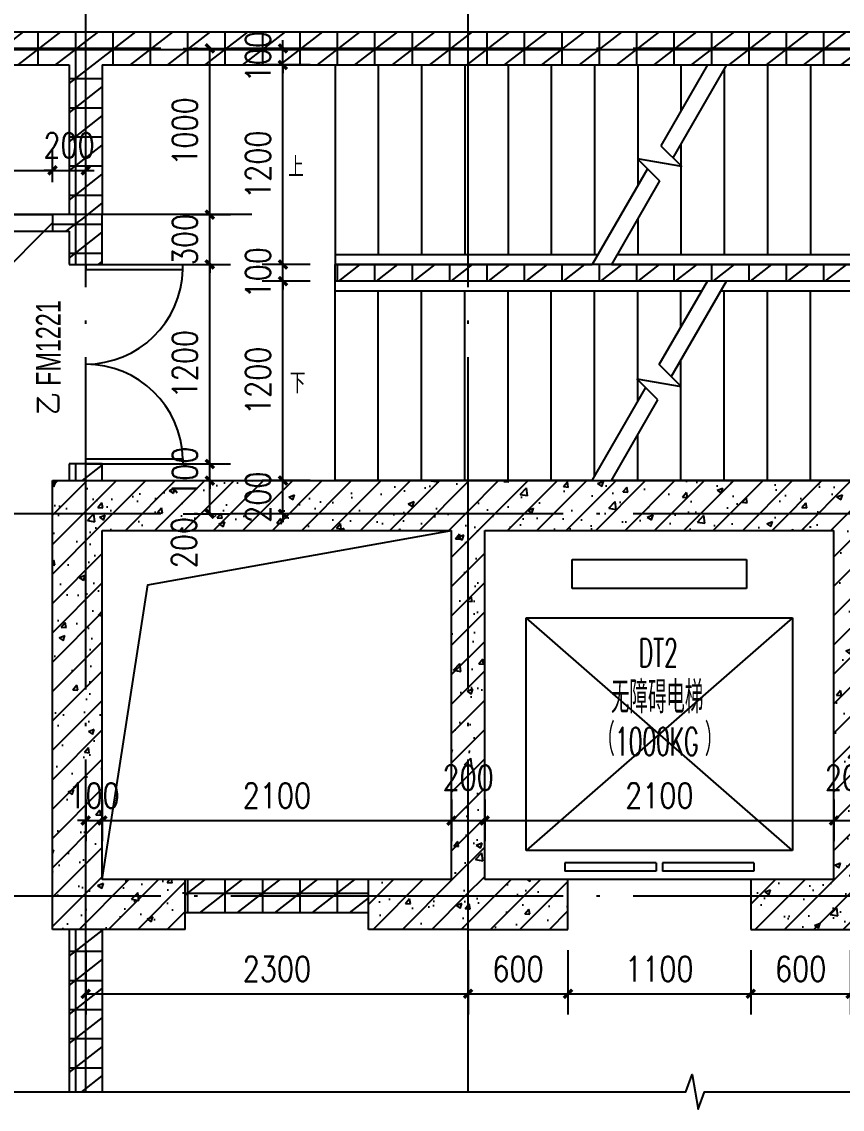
# Model space of a CAD drawing. Extents: x 718358 to 1668613, y -348838 to -159582.
# Drawn here: x 744626 to 749560, y -182775 to -176233 of the extents above; entities that cross this region are included whole.
import ezdxf

# ---------------------------------------------------------------- set-up
doc = ezdxf.new("R2010")
doc.units = 0
doc.header["$LTSCALE"] = 1000
doc.linetypes.add('DOTE', pattern=[2.42, 2, -0.2, 0.02, -0.2])
for name, color, linetype in [('建-墙体', 2, 'Continuous'), ('建-尺寸', 73, 'Continuous'), ('建-影线', 8, 'Continuous'), ('建-房间名', 7, 'Continuous'), ('建-柱子', 6, 'Continuous'), ('建-楼梯', 4, 'Continuous'), ('建-符号', 3, 'Continuous'), ('建-符号说明', 7, 'Continuous'), ('建-轴网', 14, 'DOTE'), ('建-门', 4, 'Continuous'), ('建-门窗', 4, 'Continuous'), ('建-门窗-编号', 7, 'Continuous')]:
    doc.layers.add(name, color=color, linetype=linetype)
doc.styles.add('_TCH_DIM', font='gt单线西文.shx', dxfattribs={"width": 0.8, "bigfont": 'gt单线中文.shx'})
doc.styles.add('_TCH_WINDOW', font='gt单线西文.shx', dxfattribs={"height": 3.5, "bigfont": 'gt单线中文.shx'})
doc.styles.add('DIM_FONT', font='SIMPLEX.shx', dxfattribs={"width": 0.8, "bigfont": 'GBCBIG.shx'})
doc.dimstyles.new('DIMN50', dxfattribs={"dimscale": 0.5, "dimtxt": 300, "dimasz": 100, "dimexe": 250, "dimexo": 300, "dimgap": 150, "dimtad": 1, "dimdec": 0, "dimzin": 0, "dimdsep": 46, "dimtxsty": 'DIM_FONT', "dimblk": 'ARCHTICK', "dimcen": 0.09, "dimdle": 1, "dimclrt": 7, "dimazin": 2, "dimtfac": 1, "dimtdec": 0, "dimtix": 1, "dimtmove": 2, "dimatfit": 3, "dimldrblk": 'ARCHTICK', "dimfxl": 1, "dimtolj": 1, "dimtzin": 0, "dimarcsym": 0})
pattern_1 = [(0, (0, 0), (0, 175), []), (37.875, (200, 0), (-84.807639, 109.038328), []), (90, (200, 0), (-225, 1e-14), [])]
pattern_2 = [(45, (0, 0), (-88.388348, 88.388348), []), (50, (0, 0), (358.63009, -31.37607), [37.5, -412.5]), (355, (0, 0), (-69.37567, 376.09607), [30, -330]), (100.4514, (29.9, -2.6), (289.25469, 344.71977), [31.8701, -350.57106]), (46.1842, (0, 100), (533.62052, -82.7595), [56.25, -618.75]), (96.6356, (44.47, 93.1), (467.33135, 487.05894), [47.80514, -525.8565]), (351.1842, (0, 100), (467.33097, 487.0593), [45, -495]), (21, (50, 75), (298.45353, -201.30945), [37.5, -412.5]), (326, (50, 75), (121.65767, 362.57502), [30, -330]), (71.4514, (74.87, 58.22), (420.11131, 161.26525), [31.8701, -350.57106]), (37.5, (0, 0), (6.079928, 166.446927), [0, -326, 0, -335, 0, -331.25]), (7.5, (0, 0), (131.53477, 197.205856), [0, -191, 0, -318.5, 0, -126.25]), (327.5, (-111.5, 0), (266.911218, -11.277436), [0, -125, 0, -390, 0, -517.5]), (317.5, (-161.5, 0), (291.593085, 50.05249), [0, -162.5, 0, -259, 0, -367.5])]

# ---------------------------------------------------------------- blocks, each defined once
blk = doc.blocks.new('_ArchTick')
at = {"color": 0, "linetype": 'ByBlock', "const_width": 0.4}
blk.add_lwpolyline([(-0.5, -0.5), (0.5, 0.5)], dxfattribs=at)
blk = doc.blocks.new('*D793')
at = {"layer": 'Defpoints', "color": 0, "transparency": 16777216}
for p in [(744810.3, -177126.5), (743610.3, -177346.9), (744810.3, -177346.9)]:
    blk.add_point(p, dxfattribs=at)
at = {"layer": '建-尺寸', "color": 0, "lineweight": -2, "transparency": 16777216}
for p, q in [((743610.3, -177196.9), (743610.3, -177001.5)), ((744810.3, -177196.9), (744810.3, -177001.5)), ((743609.8, -177126.5), (744810.8, -177126.5))]:
    blk.add_line(p, q, dxfattribs=at)
at = {"layer": '建-尺寸', "color": 0, "lineweight": -2, "transparency": 16777216, "xscale": 50, "yscale": 50, "zscale": 50, "rotation": 180}
blk.add_blockref('_ArchTick', (743610.3, -177126.5), dxfattribs=at)
at = {"layer": '建-尺寸', "color": 0, "lineweight": -2, "transparency": 16777216, "xscale": 50, "yscale": 50, "zscale": 50}
blk.add_blockref('_ArchTick', (744810.3, -177126.5), dxfattribs=at)
at = {"layer": '建-尺寸', "color": 7, "transparency": 16777216, "insert": (744210.3, -176976.5), "char_height": 150, "attachment_point": 5, "style": 'DIM_FONT'}
blk.add_mtext('\\A1;1200', dxfattribs=at)
blk = doc.blocks.new('*D794')
at = {"layer": 'Defpoints', "color": 0, "transparency": 16777216}
for p in [(745010.3, -177126.5), (744810.3, -177346.9), (745010.3, -177346.9)]:
    blk.add_point(p, dxfattribs=at)
at = {"layer": '建-尺寸', "color": 0, "lineweight": -2, "transparency": 16777216}
for p, q in [((744810.3, -177196.9), (744810.3, -177001.5)), ((745010.3, -177196.9), (745010.3, -177001.5)), ((744810.3, -177126.5), (744760.3, -177126.5)), ((744810.3, -177126.5), (745010.3, -177126.5)), ((745010.3, -177126.5), (745060.3, -177126.5))]:
    blk.add_line(p, q, dxfattribs=at)
at = {"layer": '建-尺寸', "color": 0, "lineweight": -2, "transparency": 16777216, "xscale": 50, "yscale": 50, "zscale": 50}
blk.add_blockref('_ArchTick', (744810.3, -177126.5), dxfattribs=at)
at = {"layer": '建-尺寸', "color": 0, "lineweight": -2, "transparency": 16777216, "xscale": 50, "yscale": 50, "zscale": 50, "rotation": 180}
blk.add_blockref('_ArchTick', (745010.3, -177126.5), dxfattribs=at)
at = {"layer": '建-尺寸', "color": 7, "transparency": 16777216, "insert": (744910.3, -176976.5), "char_height": 150, "attachment_point": 5, "style": 'DIM_FONT'}
blk.add_mtext('\\A1;200', dxfattribs=at)
blk = doc.blocks.new('*D795')
at = {"layer": 'Defpoints', "color": 0, "transparency": 16777216}
for p in [(746196.6, -176392.7), (746510.3, -176392.7), (746510.3, -176492.7)]:
    blk.add_point(p, dxfattribs=at)
at = {"layer": '建-尺寸', "color": 0, "lineweight": -2, "transparency": 16777216}
for p, q in [((746196.6, -176392.7), (746196.6, -176342.7)), ((746360.3, -176392.7), (746071.6, -176392.7)), ((746196.6, -176492.7), (746196.6, -176392.7)), ((746360.3, -176492.7), (746071.6, -176492.7)), ((746196.6, -176492.7), (746196.6, -176542.7))]:
    blk.add_line(p, q, dxfattribs=at)
at = {"layer": '建-尺寸', "color": 0, "lineweight": -2, "transparency": 16777216, "xscale": 50, "yscale": 50, "zscale": 50}
for p, rotation in [((746196.6, -176392.7), 270), ((746196.6, -176492.7), 90)]:
    blk.add_blockref('_ArchTick', p, dxfattribs=dict(at, rotation=rotation))
at = {"layer": '建-尺寸', "color": 7, "transparency": 16777216, "insert": (746046.6, -176442.7), "char_height": 150, "attachment_point": 5, "rotation": 90, "style": 'DIM_FONT'}
blk.add_mtext('\\A1;100', dxfattribs=at)
blk = doc.blocks.new('*D796')
at = {"layer": 'Defpoints', "color": 0, "transparency": 16777216}
for p in [(746196.6, -176492.7), (746510.3, -176492.7), (746510.3, -177692.7)]:
    blk.add_point(p, dxfattribs=at)
at = {"layer": '建-尺寸', "color": 0, "lineweight": -2, "transparency": 16777216}
for p, q in [((746360.3, -176492.7), (746071.6, -176492.7)), ((746196.6, -177693.2), (746196.6, -176492.2)), ((746360.3, -177692.7), (746071.6, -177692.7))]:
    blk.add_line(p, q, dxfattribs=at)
at = {"layer": '建-尺寸', "color": 0, "lineweight": -2, "transparency": 16777216, "xscale": 50, "yscale": 50, "zscale": 50}
for p, rotation in [((746196.6, -176492.7), 90), ((746196.6, -177692.7), 270)]:
    blk.add_blockref('_ArchTick', p, dxfattribs=dict(at, rotation=rotation))
at = {"layer": '建-尺寸', "color": 7, "transparency": 16777216, "insert": (746046.6, -177092.7), "char_height": 150, "attachment_point": 5, "rotation": 90, "style": 'DIM_FONT'}
blk.add_mtext('\\A1;1200', dxfattribs=at)
blk = doc.blocks.new('*D797')
at = {"layer": 'Defpoints', "color": 0, "transparency": 16777216}
for p in [(746196.6, -177692.7), (746510.3, -177692.7), (746510.3, -177792.7)]:
    blk.add_point(p, dxfattribs=at)
at = {"layer": '建-尺寸', "color": 0, "lineweight": -2, "transparency": 16777216}
for p, q in [((746360.3, -177692.7), (746071.6, -177692.7)), ((746196.6, -177692.7), (746196.6, -177642.7)), ((746196.6, -177792.7), (746196.6, -177692.7)), ((746360.3, -177792.7), (746071.6, -177792.7)), ((746196.6, -177792.7), (746196.6, -177842.7))]:
    blk.add_line(p, q, dxfattribs=at)
at = {"layer": '建-尺寸', "color": 0, "lineweight": -2, "transparency": 16777216, "xscale": 50, "yscale": 50, "zscale": 50}
for p, rotation in [((746196.6, -177692.7), 270), ((746196.6, -177792.7), 90)]:
    blk.add_blockref('_ArchTick', p, dxfattribs=dict(at, rotation=rotation))
at = {"layer": '建-尺寸', "color": 7, "transparency": 16777216, "insert": (746046.6, -177742.7), "char_height": 150, "attachment_point": 5, "rotation": 90, "style": 'DIM_FONT'}
blk.add_mtext('\\A1;100', dxfattribs=at)
blk = doc.blocks.new('*D798')
at = {"layer": 'Defpoints', "color": 0, "transparency": 16777216}
for p in [(746196.6, -177792.7), (746510.3, -177792.7), (746510.3, -178992.9)]:
    blk.add_point(p, dxfattribs=at)
at = {"layer": '建-尺寸', "color": 0, "lineweight": -2, "transparency": 16777216}
for p, q in [((746360.3, -177792.7), (746071.6, -177792.7)), ((746196.6, -178993.4), (746196.6, -177792.2)), ((746360.3, -178992.9), (746071.6, -178992.9))]:
    blk.add_line(p, q, dxfattribs=at)
at = {"layer": '建-尺寸', "color": 0, "lineweight": -2, "transparency": 16777216, "xscale": 50, "yscale": 50, "zscale": 50}
for p, rotation in [((746196.6, -177792.7), 90), ((746196.6, -178992.9), 270)]:
    blk.add_blockref('_ArchTick', p, dxfattribs=dict(at, rotation=rotation))
at = {"layer": '建-尺寸', "color": 7, "transparency": 16777216, "insert": (746046.6, -178392.8), "char_height": 150, "attachment_point": 5, "rotation": 90, "style": 'DIM_FONT'}
blk.add_mtext('\\A1;1200', dxfattribs=at)
blk = doc.blocks.new('*D799')
at = {"layer": 'Defpoints', "color": 0, "transparency": 16777216}
for p in [(746196.6, -178992.9), (746510.3, -178992.9), (746510.3, -179192.7)]:
    blk.add_point(p, dxfattribs=at)
at = {"layer": '建-尺寸', "color": 0, "lineweight": -2, "transparency": 16777216}
for p, q in [((746360.3, -178992.9), (746071.6, -178992.9)), ((746196.6, -178992.9), (746196.6, -178942.9)), ((746196.6, -179192.7), (746196.6, -178992.9)), ((746360.3, -179192.7), (746071.6, -179192.7)), ((746196.6, -179192.7), (746196.6, -179242.7))]:
    blk.add_line(p, q, dxfattribs=at)
at = {"layer": '建-尺寸', "color": 0, "lineweight": -2, "transparency": 16777216, "xscale": 50, "yscale": 50, "zscale": 50}
for p, rotation in [((746196.6, -178992.9), 270), ((746196.6, -179192.7), 90)]:
    blk.add_blockref('_ArchTick', p, dxfattribs=dict(at, rotation=rotation))
at = {"layer": '建-尺寸', "color": 7, "transparency": 16777216, "insert": (746046.6, -179092.8), "char_height": 150, "attachment_point": 5, "rotation": 90, "style": 'DIM_FONT'}
blk.add_mtext('\\A1;200', dxfattribs=at)
blk = doc.blocks.new('*D800')
at = {"layer": 'Defpoints', "color": 0, "transparency": 16777216}
for p in [(745447.3, -178992.9), (745756.6, -178992.9), (745447.3, -179192.7)]:
    blk.add_point(p, dxfattribs=at)
at = {"layer": '建-尺寸', "color": 0, "lineweight": -2, "transparency": 16777216}
for p, q in [((745597.3, -178992.9), (745881.6, -178992.9)), ((745756.6, -179193.2), (745756.6, -178992.4)), ((745597.3, -179192.7), (745881.6, -179192.7))]:
    blk.add_line(p, q, dxfattribs=at)
at = {"layer": '建-尺寸', "color": 0, "lineweight": -2, "transparency": 16777216, "xscale": 50, "yscale": 50, "zscale": 50}
for p, rotation in [((745756.6, -178992.9), 90), ((745756.6, -179192.7), 270)]:
    blk.add_blockref('_ArchTick', p, dxfattribs=dict(at, rotation=rotation))
at = {"layer": '建-尺寸', "color": 7, "transparency": 16777216, "insert": (745601.6, -179366.1), "char_height": 150, "attachment_point": 5, "rotation": 90, "style": 'DIM_FONT'}
blk.add_mtext('\\A1;200', dxfattribs=at)
blk = doc.blocks.new('*D801')
at = {"layer": 'Defpoints', "color": 0, "transparency": 16777216}
for p in [(745447.3, -178892.7), (745756.6, -178892.7), (745447.3, -178992.9)]:
    blk.add_point(p, dxfattribs=at)
at = {"layer": '建-尺寸', "color": 0, "lineweight": -2, "transparency": 16777216}
for p, q in [((745756.6, -178892.7), (745756.6, -178842.7)), ((745597.3, -178892.7), (745881.6, -178892.7)), ((745756.6, -178992.9), (745756.6, -178892.7)), ((745597.3, -178992.9), (745881.6, -178992.9)), ((745756.6, -178992.9), (745756.6, -179042.9))]:
    blk.add_line(p, q, dxfattribs=at)
at = {"layer": '建-尺寸', "color": 0, "lineweight": -2, "transparency": 16777216, "xscale": 50, "yscale": 50, "zscale": 50}
for p, rotation in [((745756.6, -178892.7), 270), ((745756.6, -178992.9), 90)]:
    blk.add_blockref('_ArchTick', p, dxfattribs=dict(at, rotation=rotation))
at = {"layer": '建-尺寸', "color": 7, "transparency": 16777216, "insert": (745606.6, -178942.8), "char_height": 150, "attachment_point": 5, "rotation": 90, "style": 'DIM_FONT'}
blk.add_mtext('\\A1;100', dxfattribs=at)
blk = doc.blocks.new('*D802')
at = {"layer": 'Defpoints', "color": 0, "transparency": 16777216}
for p in [(745447.3, -177692.7), (745756.6, -177692.7), (745447.3, -178892.7)]:
    blk.add_point(p, dxfattribs=at)
at = {"layer": '建-尺寸', "color": 0, "lineweight": -2, "transparency": 16777216}
for p, q in [((745597.3, -177692.7), (745881.6, -177692.7)), ((745756.6, -178893.2), (745756.6, -177692.2)), ((745597.3, -178892.7), (745881.6, -178892.7))]:
    blk.add_line(p, q, dxfattribs=at)
at = {"layer": '建-尺寸', "color": 0, "lineweight": -2, "transparency": 16777216, "xscale": 50, "yscale": 50, "zscale": 50}
for p, rotation in [((745756.6, -177692.7), 90), ((745756.6, -178892.7), 270)]:
    blk.add_blockref('_ArchTick', p, dxfattribs=dict(at, rotation=rotation))
at = {"layer": '建-尺寸', "color": 7, "transparency": 16777216, "insert": (745606.6, -178292.7), "char_height": 150, "attachment_point": 5, "rotation": 90, "style": 'DIM_FONT'}
blk.add_mtext('\\A1;1200', dxfattribs=at)
blk = doc.blocks.new('*D803')
at = {"layer": 'Defpoints', "color": 0, "transparency": 16777216}
for p in [(745447.3, -177392.7), (745756.6, -177392.7), (745447.3, -177692.7)]:
    blk.add_point(p, dxfattribs=at)
at = {"layer": '建-尺寸', "color": 0, "lineweight": -2, "transparency": 16777216}
for p, q in [((745756.6, -177392.7), (745756.6, -177342.7)), ((745597.3, -177392.7), (745881.6, -177392.7)), ((745756.6, -177692.7), (745756.6, -177392.7)), ((745597.3, -177692.7), (745881.6, -177692.7)), ((745756.6, -177692.7), (745756.6, -177742.7))]:
    blk.add_line(p, q, dxfattribs=at)
at = {"layer": '建-尺寸', "color": 0, "lineweight": -2, "transparency": 16777216, "xscale": 50, "yscale": 50, "zscale": 50}
for p, rotation in [((745756.6, -177392.7), 270), ((745756.6, -177692.7), 90)]:
    blk.add_blockref('_ArchTick', p, dxfattribs=dict(at, rotation=rotation))
at = {"layer": '建-尺寸', "color": 7, "transparency": 16777216, "insert": (745606.6, -177542.7), "char_height": 150, "attachment_point": 5, "rotation": 90, "style": 'DIM_FONT'}
blk.add_mtext('\\A1;300', dxfattribs=at)
blk = doc.blocks.new('*D804')
at = {"layer": 'Defpoints', "color": 0, "transparency": 16777216}
for p in [(745447.3, -176392.7), (745756.6, -176392.7), (745447.3, -177392.7)]:
    blk.add_point(p, dxfattribs=at)
at = {"layer": '建-尺寸', "color": 0, "lineweight": -2, "transparency": 16777216}
for p, q in [((745597.3, -176392.7), (745881.6, -176392.7)), ((745756.6, -177393.2), (745756.6, -176392.2)), ((745597.3, -177392.7), (745881.6, -177392.7))]:
    blk.add_line(p, q, dxfattribs=at)
at = {"layer": '建-尺寸', "color": 0, "lineweight": -2, "transparency": 16777216, "xscale": 50, "yscale": 50, "zscale": 50}
for p, rotation in [((745756.6, -176392.7), 90), ((745756.6, -177392.7), 270)]:
    blk.add_blockref('_ArchTick', p, dxfattribs=dict(at, rotation=rotation))
at = {"layer": '建-尺寸', "color": 7, "transparency": 16777216, "insert": (745606.6, -176892.7), "char_height": 150, "attachment_point": 5, "rotation": 90, "style": 'DIM_FONT'}
blk.add_mtext('\\A1;1000', dxfattribs=at)
blk = doc.blocks.new('*D820')
at = {"layer": 'Defpoints', "color": 0, "transparency": 16777216}
for p in [(745010.3, -180761.8), (745110.3, -180761.8), (745110.3, -181038.1)]:
    blk.add_point(p, dxfattribs=at)
at = {"layer": '建-尺寸', "color": 0, "lineweight": -2, "transparency": 16777216}
for p, q in [((745010.3, -180911.8), (745010.3, -181163.1)), ((745110.3, -180911.8), (745110.3, -181163.1)), ((745010.3, -181038.1), (744960.3, -181038.1)), ((745010.3, -181038.1), (745110.3, -181038.1)), ((745110.3, -181038.1), (745160.3, -181038.1))]:
    blk.add_line(p, q, dxfattribs=at)
at = {"layer": '建-尺寸', "color": 0, "lineweight": -2, "transparency": 16777216, "xscale": 50, "yscale": 50, "zscale": 50}
blk.add_blockref('_ArchTick', (745010.3, -181038.1), dxfattribs=at)
at = {"layer": '建-尺寸', "color": 0, "lineweight": -2, "transparency": 16777216, "xscale": 50, "yscale": 50, "zscale": 50, "rotation": 180}
blk.add_blockref('_ArchTick', (745110.3, -181038.1), dxfattribs=at)
at = {"layer": '建-尺寸', "color": 7, "transparency": 16777216, "insert": (745060.3, -180888.1), "char_height": 150, "attachment_point": 5, "style": 'DIM_FONT'}
blk.add_mtext('\\A1;100', dxfattribs=at)
blk = doc.blocks.new('*D821')
at = {"layer": 'Defpoints', "color": 0, "transparency": 16777216}
for p in [(745110.3, -180761.8), (747210.3, -180761.8), (747210.3, -181038.1)]:
    blk.add_point(p, dxfattribs=at)
at = {"layer": '建-尺寸', "color": 0, "lineweight": -2, "transparency": 16777216}
for p, q in [((745110.3, -180911.8), (745110.3, -181163.1)), ((747210.3, -180911.8), (747210.3, -181163.1)), ((745109.8, -181038.1), (747210.8, -181038.1))]:
    blk.add_line(p, q, dxfattribs=at)
at = {"layer": '建-尺寸', "color": 0, "lineweight": -2, "transparency": 16777216, "xscale": 50, "yscale": 50, "zscale": 50, "rotation": 180}
blk.add_blockref('_ArchTick', (745110.3, -181038.1), dxfattribs=at)
at = {"layer": '建-尺寸', "color": 0, "lineweight": -2, "transparency": 16777216, "xscale": 50, "yscale": 50, "zscale": 50}
blk.add_blockref('_ArchTick', (747210.3, -181038.1), dxfattribs=at)
at = {"layer": '建-尺寸', "color": 7, "transparency": 16777216, "insert": (746160.3, -180888.1), "char_height": 150, "attachment_point": 5, "style": 'DIM_FONT'}
blk.add_mtext('\\A1;2100', dxfattribs=at)
blk = doc.blocks.new('*D822')
at = {"layer": 'Defpoints', "color": 0, "transparency": 16777216}
for p in [(747210.3, -180761.8), (747410.3, -180761.8), (747410.3, -181038.1)]:
    blk.add_point(p, dxfattribs=at)
at = {"layer": '建-尺寸', "color": 0, "lineweight": -2, "transparency": 16777216}
for p, q in [((747210.3, -180911.8), (747210.3, -181163.1)), ((747410.3, -180911.8), (747410.3, -181163.1)), ((747209.8, -181038.1), (747410.8, -181038.1))]:
    blk.add_line(p, q, dxfattribs=at)
at = {"layer": '建-尺寸', "color": 0, "lineweight": -2, "transparency": 16777216, "xscale": 50, "yscale": 50, "zscale": 50, "rotation": 180}
blk.add_blockref('_ArchTick', (747210.3, -181038.1), dxfattribs=at)
at = {"layer": '建-尺寸', "color": 0, "lineweight": -2, "transparency": 16777216, "xscale": 50, "yscale": 50, "zscale": 50}
blk.add_blockref('_ArchTick', (747410.3, -181038.1), dxfattribs=at)
at = {"layer": '建-尺寸', "color": 7, "transparency": 16777216, "insert": (747310.3, -180780.6), "char_height": 150, "attachment_point": 5, "style": 'DIM_FONT'}
blk.add_mtext('\\A1;200', dxfattribs=at)
blk = doc.blocks.new('*D823')
at = {"layer": 'Defpoints', "color": 0, "transparency": 16777216}
for p in [(747410.3, -180761.8), (749510.3, -180761.8), (749510.3, -181038.1)]:
    blk.add_point(p, dxfattribs=at)
at = {"layer": '建-尺寸', "color": 0, "lineweight": -2, "transparency": 16777216}
for p, q in [((747410.3, -180911.8), (747410.3, -181163.1)), ((749510.3, -180911.8), (749510.3, -181163.1)), ((747409.8, -181038.1), (749510.8, -181038.1))]:
    blk.add_line(p, q, dxfattribs=at)
at = {"layer": '建-尺寸', "color": 0, "lineweight": -2, "transparency": 16777216, "xscale": 50, "yscale": 50, "zscale": 50, "rotation": 180}
blk.add_blockref('_ArchTick', (747410.3, -181038.1), dxfattribs=at)
at = {"layer": '建-尺寸', "color": 0, "lineweight": -2, "transparency": 16777216, "xscale": 50, "yscale": 50, "zscale": 50}
blk.add_blockref('_ArchTick', (749510.3, -181038.1), dxfattribs=at)
at = {"layer": '建-尺寸', "color": 7, "transparency": 16777216, "insert": (748460.3, -180888.1), "char_height": 150, "attachment_point": 5, "style": 'DIM_FONT'}
blk.add_mtext('\\A1;2100', dxfattribs=at)
blk = doc.blocks.new('*D824')
at = {"layer": 'Defpoints', "color": 0, "transparency": 16777216}
for p in [(749510.3, -180761.8), (749710.3, -180761.8), (749710.3, -181038.1)]:
    blk.add_point(p, dxfattribs=at)
at = {"layer": '建-尺寸', "color": 0, "lineweight": -2, "transparency": 16777216}
for p, q in [((749510.3, -180911.8), (749510.3, -181163.1)), ((749710.3, -180911.8), (749710.3, -181163.1)), ((749509.8, -181038.1), (749710.8, -181038.1))]:
    blk.add_line(p, q, dxfattribs=at)
at = {"layer": '建-尺寸', "color": 0, "lineweight": -2, "transparency": 16777216, "xscale": 50, "yscale": 50, "zscale": 50, "rotation": 180}
blk.add_blockref('_ArchTick', (749510.3, -181038.1), dxfattribs=at)
at = {"layer": '建-尺寸', "color": 0, "lineweight": -2, "transparency": 16777216, "xscale": 50, "yscale": 50, "zscale": 50}
blk.add_blockref('_ArchTick', (749710.3, -181038.1), dxfattribs=at)
at = {"layer": '建-尺寸', "color": 7, "transparency": 16777216, "insert": (749610.3, -180780.6), "char_height": 150, "attachment_point": 5, "style": 'DIM_FONT'}
blk.add_mtext('\\A1;200', dxfattribs=at)
blk = doc.blocks.new('*D828')
at = {"layer": 'Defpoints', "color": 0, "transparency": 16777216}
for p in [(749010.3, -181667.5), (749610.3, -181667.5), (749610.3, -182080.5)]:
    blk.add_point(p, dxfattribs=at)
at = {"layer": '建-尺寸', "color": 0, "lineweight": -2, "transparency": 16777216}
for p, q in [((749010.3, -181817.5), (749010.3, -182205.5)), ((749610.3, -181817.5), (749610.3, -182205.5)), ((749009.8, -182080.5), (749610.8, -182080.5))]:
    blk.add_line(p, q, dxfattribs=at)
at = {"layer": '建-尺寸', "color": 0, "lineweight": -2, "transparency": 16777216, "xscale": 50, "yscale": 50, "zscale": 50, "rotation": 180}
blk.add_blockref('_ArchTick', (749010.3, -182080.5), dxfattribs=at)
at = {"layer": '建-尺寸', "color": 0, "lineweight": -2, "transparency": 16777216, "xscale": 50, "yscale": 50, "zscale": 50}
blk.add_blockref('_ArchTick', (749610.3, -182080.5), dxfattribs=at)
at = {"layer": '建-尺寸', "color": 7, "transparency": 16777216, "insert": (749310.3, -181930.5), "char_height": 150, "attachment_point": 5, "style": 'DIM_FONT'}
blk.add_mtext('\\A1;600', dxfattribs=at)
blk = doc.blocks.new('*D829')
at = {"layer": 'Defpoints', "color": 0, "transparency": 16777216}
for p in [(747910.3, -181667.5), (749010.3, -181667.5), (749010.3, -182080.5)]:
    blk.add_point(p, dxfattribs=at)
at = {"layer": '建-尺寸', "color": 0, "lineweight": -2, "transparency": 16777216}
for p, q in [((747910.3, -181817.5), (747910.3, -182205.5)), ((749010.3, -181817.5), (749010.3, -182205.5)), ((747909.8, -182080.5), (749010.8, -182080.5))]:
    blk.add_line(p, q, dxfattribs=at)
at = {"layer": '建-尺寸', "color": 0, "lineweight": -2, "transparency": 16777216, "xscale": 50, "yscale": 50, "zscale": 50, "rotation": 180}
blk.add_blockref('_ArchTick', (747910.3, -182080.5), dxfattribs=at)
at = {"layer": '建-尺寸', "color": 0, "lineweight": -2, "transparency": 16777216, "xscale": 50, "yscale": 50, "zscale": 50}
blk.add_blockref('_ArchTick', (749010.3, -182080.5), dxfattribs=at)
at = {"layer": '建-尺寸', "color": 7, "transparency": 16777216, "insert": (748460.3, -181930.5), "char_height": 150, "attachment_point": 5, "style": 'DIM_FONT'}
blk.add_mtext('\\A1;1100', dxfattribs=at)
blk = doc.blocks.new('*D830')
at = {"layer": 'Defpoints', "color": 0, "transparency": 16777216}
for p in [(747310.3, -181667.5), (747910.3, -181667.5), (747910.3, -182080.5)]:
    blk.add_point(p, dxfattribs=at)
at = {"layer": '建-尺寸', "color": 0, "lineweight": -2, "transparency": 16777216}
for p, q in [((747310.3, -181817.5), (747310.3, -182205.5)), ((747910.3, -181817.5), (747910.3, -182205.5)), ((747309.8, -182080.5), (747910.8, -182080.5))]:
    blk.add_line(p, q, dxfattribs=at)
at = {"layer": '建-尺寸', "color": 0, "lineweight": -2, "transparency": 16777216, "xscale": 50, "yscale": 50, "zscale": 50, "rotation": 180}
blk.add_blockref('_ArchTick', (747310.3, -182080.5), dxfattribs=at)
at = {"layer": '建-尺寸', "color": 0, "lineweight": -2, "transparency": 16777216, "xscale": 50, "yscale": 50, "zscale": 50}
blk.add_blockref('_ArchTick', (747910.3, -182080.5), dxfattribs=at)
at = {"layer": '建-尺寸', "color": 7, "transparency": 16777216, "insert": (747610.3, -181930.5), "char_height": 150, "attachment_point": 5, "style": 'DIM_FONT'}
blk.add_mtext('\\A1;600', dxfattribs=at)
blk = doc.blocks.new('*D831')
at = {"layer": 'Defpoints', "color": 0, "transparency": 16777216}
for p in [(745010.3, -181667.5), (747310.3, -181667.5), (747310.3, -182080.5)]:
    blk.add_point(p, dxfattribs=at)
at = {"layer": '建-尺寸', "color": 0, "lineweight": -2, "transparency": 16777216}
for p, q in [((745010.3, -181817.5), (745010.3, -182205.5)), ((747310.3, -181817.5), (747310.3, -182205.5)), ((745009.8, -182080.5), (747310.8, -182080.5))]:
    blk.add_line(p, q, dxfattribs=at)
at = {"layer": '建-尺寸', "color": 0, "lineweight": -2, "transparency": 16777216, "xscale": 50, "yscale": 50, "zscale": 50, "rotation": 180}
blk.add_blockref('_ArchTick', (745010.3, -182080.5), dxfattribs=at)
at = {"layer": '建-尺寸', "color": 0, "lineweight": -2, "transparency": 16777216, "xscale": 50, "yscale": 50, "zscale": 50}
blk.add_blockref('_ArchTick', (747310.3, -182080.5), dxfattribs=at)
at = {"layer": '建-尺寸', "color": 7, "transparency": 16777216, "insert": (746160.3, -181930.5), "char_height": 150, "attachment_point": 5, "style": 'DIM_FONT'}
blk.add_mtext('\\A1;2300', dxfattribs=at)

msp = doc.modelspace()

# ---------------------------------------------------------------- hatches: boundary and pattern name
at = {"layer": '建-影线'}
h = msp.add_hatch(dxfattribs=at)
h.set_pattern_fill('空心砖', color=256, scale=50, style=0)
h.set_pattern_definition(pattern_1)
h.paths.add_polyline_path([(744310.3, -176292.7), (744310.3, -176492.7), (744910.3, -176492.7), (744910.3, -176292.7)])
h = msp.add_hatch(dxfattribs=at)
h.set_pattern_fill('空心砖', color=256, scale=50, style=0)
h.set_pattern_definition(pattern_1)
h.paths.add_polyline_path([(744910.3, -176292.7), (744910.3, -176492.7), (745010.3, -176426), (745010.3, -176292.7)])
h = msp.add_hatch(dxfattribs=at)
h.set_pattern_fill('空心砖', color=256, scale=50, style=0)
h.set_pattern_definition(pattern_1)
h.paths.add_polyline_path([(745010.3, -176426), (745110.3, -176492.7), (751810.3, -176492.7), (751910.3, -176426), (751910.3, -176292.7), (745010.3, -176292.7)])
h = msp.add_hatch(dxfattribs=at)
h.set_pattern_fill('空心砖', color=256, scale=50, style=0)
h.set_pattern_definition(pattern_1)
h.paths.add_polyline_path([(745010.3, -176426), (744910.3, -176492.7), (744910.3, -177392.9), (744977, -177426.2), (745110.3, -177392.9), (745110.3, -176492.7)])
h = msp.add_hatch(dxfattribs=at)
h.set_pattern_fill('空心砖', color=256, scale=50, style=0)
h.set_pattern_definition(pattern_1)
h.paths.add_polyline_path([(744910.3, -177392.9), (744810.3, -177392.9), (744810.3, -177492.9), (744910.3, -177492.9), (744977, -177426.2)])
h = msp.add_hatch(dxfattribs=at)
h.set_pattern_fill('空心砖', color=256, scale=50, style=0)
h.set_pattern_definition(pattern_1)
h.paths.add_polyline_path([(744910.3, -177492.9), (744910.3, -177692.7), (745110.3, -177692.7), (745110.3, -177392.9), (744977, -177426.2)])
h = msp.add_hatch(dxfattribs=at)
h.set_pattern_fill('空心砖', color=256, scale=50, style=0)
h.set_pattern_definition(pattern_1)
h.paths.add_polyline_path([(750410.3, -177692.5), (746510.3, -177692.5), (746510.3, -177792.5), (750410.3, -177792.5)])
h = msp.add_hatch(dxfattribs=at)
h.set_pattern_fill('空心砖', color=256, scale=50, style=0)
h.set_pattern_definition(pattern_1)
h.paths.add_polyline_path([(745110.3, -178992.7), (745110.3, -178892.7), (744910.3, -178892.7), (744910.3, -178992.7)])
h = msp.add_hatch(dxfattribs=at)
h.set_pattern_fill('钢筋混凝土', color=256, scale=50, style=0)
h.set_pattern_definition(pattern_2)
h.paths.add_polyline_path([(744810.3, -181692.9), (745110.3, -181392.9), (745110.3, -179292.9), (744810.3, -178992.9)])
h = msp.add_hatch(dxfattribs=at)
h.set_pattern_fill('钢筋混凝土', color=256, scale=50, style=0)
h.set_pattern_definition(pattern_2)
h.paths.add_polyline_path([(744810.3, -178992.9), (745110.3, -179292.9), (747210.3, -179292.9), (747310.4, -179192.9), (747310.6, -178992.9)])
h = msp.add_hatch(dxfattribs=at)
h.set_pattern_fill('钢筋混凝土', color=256, scale=50, style=0)
h.set_pattern_definition(pattern_2)
h.paths.add_polyline_path([(747310.4, -179192.9), (747410.3, -179292.9), (749510.3, -179292.9), (749610.4, -179192.9), (749610.6, -178992.9), (747310.6, -178992.9)])
h = msp.add_hatch(dxfattribs=at)
h.set_pattern_fill('钢筋混凝土', color=256, scale=50, style=0)
h.set_pattern_definition(pattern_2)
h.paths.add_polyline_path([(747310.4, -181492.9), (747410.3, -181392.9), (747410.3, -179292.9), (747310.4, -179192.9), (747210.3, -179292.9), (747210.3, -181392.9)])
h = msp.add_hatch(dxfattribs=at)
h.set_pattern_fill('钢筋混凝土', color=256, scale=50, style=0)
h.set_pattern_definition(pattern_2)
h.paths.add_polyline_path([(749610.4, -181492.9), (749710.3, -181392.9), (749710.3, -179292.9), (749610.4, -179192.9), (749510.3, -179292.9), (749510.3, -181392.9)])
h = msp.add_hatch(dxfattribs=at)
h.set_pattern_fill('钢筋混凝土', color=256, scale=50, style=0)
h.set_pattern_definition(pattern_2)
h.paths.add_polyline_path([(745609.3, -181392.9), (745110.3, -181392.9), (744810.3, -181692.9), (745609.3, -181692.9)])
h = msp.add_hatch(dxfattribs=at)
h.set_pattern_fill('空心砖', color=256, scale=50, style=0)
h.set_pattern_definition(pattern_1)
h.paths.add_polyline_path([(746710.3, -181592.9), (746710.3, -181392.9), (745609.3, -181392.9), (745609.3, -181592.9)])
h = msp.add_hatch(dxfattribs=at)
h.set_pattern_fill('钢筋混凝土', color=256, scale=50, style=0)
h.set_pattern_definition(pattern_2)
h.paths.add_polyline_path([(747310.4, -181492.9), (747210.3, -181392.9), (746710.3, -181392.9), (746710.3, -181692.9), (747310.6, -181692.9)])
h = msp.add_hatch(dxfattribs=at)
h.set_pattern_fill('钢筋混凝土', color=256, scale=50, style=0)
h.set_pattern_definition(pattern_2)
h.paths.add_polyline_path([(747310.6, -181692.9), (747910.3, -181692.9), (747910.3, -181392.9), (747410.3, -181392.9), (747310.4, -181492.9)])
h = msp.add_hatch(dxfattribs=at)
h.set_pattern_fill('钢筋混凝土', color=256, scale=50, style=0)
h.set_pattern_definition(pattern_2)
h.paths.add_polyline_path([(749510.3, -181392.9), (749010.3, -181392.9), (749010.3, -181692.9), (749610.6, -181692.9), (749610.4, -181492.9)])
h = msp.add_hatch(dxfattribs=at)
h.set_pattern_fill('空心砖', color=256, scale=50, style=0)
h.set_pattern_definition(pattern_1)
h.paths.add_polyline_path([(745110.3, -182670), (745110.3, -181692.9), (744910.3, -181692.9), (744910.3, -182670)])

# ---------------------------------------------------------------- linework, layer by layer
at = {"layer": '建-墙体'}
for p, q in [((744310.3, -176292.7), (744910.3, -176292.7)), ((744910.3, -176292.7), (745010.3, -176292.7)), ((745010.3, -176292.7), (751910.3, -176292.7)), ((744310.3, -176492.7), (744910.3, -176492.7)), ((744910.3, -176492.7), (744910.3, -177392.9)), ((744910.3, -176492.7), (744910.3, -176492.7)), ((745110.3, -176492.7), (745110.3, -177392.9)), ((745110.3, -176492.7), (751810.3, -176492.7)), ((744910.3, -177392.9), (744810.3, -177392.9)), ((744810.3, -177392.9), (744810.3, -177492.9)), ((745110.3, -177692.7), (745110.3, -177392.9)), ((744810.3, -177492.9), (744910.3, -177492.9)), ((744910.3, -177492.9), (744910.3, -177692.7)), ((744910.3, -177692.7), (745110.3, -177692.7)), ((750410.3, -177692.5), (746510.3, -177692.5)), ((746510.3, -177792.5), (746510.3, -177692.5)), ((750410.3, -177792.5), (746510.3, -177792.5)), ((745110.3, -178892.7), (744910.3, -178892.7)), ((744910.3, -178892.7), (744910.3, -178992.7)), ((745110.3, -178992.7), (745110.3, -178892.7)), ((744910.3, -178992.7), (745110.3, -178992.7)), ((746710.3, -181392.9), (745609.3, -181392.9)), ((746710.3, -181592.9), (745609.3, -181592.9)), ((744910.3, -181692.9), (744910.3, -182670)), ((745110.3, -181692.9), (744910.3, -181692.9)), ((745110.3, -181692.9), (745110.3, -182670))]:
    msp.add_line(p, q, dxfattribs=at)
at = {"layer": '建-影线'}
msp.add_lwpolyline([(745110.3, -181392.9), (745384, -179620.1), (747210.3, -179292.9)], dxfattribs=at)
at = {"layer": '建-柱子'}
for p, q in [((744810.3, -181692.9), (744810.3, -178992.9)), ((744810.3, -178992.9), (747310.6, -178992.9)), ((747310.6, -178992.9), (749610.6, -178992.9)), ((745110.3, -181392.9), (745110.3, -179292.9)), ((745110.3, -179292.9), (747210.3, -179292.9)), ((747210.3, -181392.9), (747210.3, -179292.9)), ((747410.3, -181392.9), (747410.3, -179292.9)), ((747410.3, -179292.9), (749510.3, -179292.9)), ((749510.3, -181392.9), (749510.3, -179292.9)), ((745609.3, -181392.9), (745110.3, -181392.9)), ((745609.3, -181692.9), (745609.3, -181392.9)), ((747210.3, -181392.9), (746710.3, -181392.9)), ((746710.3, -181692.9), (746710.3, -181392.9)), ((747910.3, -181392.9), (747410.3, -181392.9)), ((747910.3, -181692.9), (747910.3, -181392.9)), ((749510.3, -181392.9), (749010.3, -181392.9)), ((749010.3, -181392.9), (749010.3, -181692.9)), ((745609.3, -181692.9), (744810.3, -181692.9)), ((747310.6, -181692.9), (746710.3, -181692.9)), ((747310.6, -181692.9), (747910.3, -181692.9)), ((749010.3, -181692.9), (749610.6, -181692.9))]:
    msp.add_line(p, q, dxfattribs=at)
at = {"layer": '建-楼梯'}
for p, q in [((746510.3, -176492.5), (748749, -176492.5)), ((746510.3, -176492.5), (746510.3, -177632.5)), ((746770.3, -176492.5), (746770.3, -177632.5)), ((747030.3, -176492.5), (747030.3, -177632.5)), ((747290.3, -176492.5), (747290.3, -177632.5)), ((747550.3, -176492.5), (747550.3, -177632.5)), ((747810.3, -176492.5), (747810.3, -177632.5)), ((748070.3, -176492.5), (748070.3, -177632.5)), ((748330.3, -176492.5), (748330.3, -177057.4)), ((748749, -176492.5), (748468.6, -176978.1)), ((748864.5, -176492.5), (748541.9, -177051.3)), ((748590.3, -176492.5), (748590.3, -176767.4)), ((748850.3, -176517), (748850.3, -177632.5)), ((748864.5, -176492.5), (750410.3, -176492.5)), ((749110.3, -176492.5), (749110.3, -177632.5)), ((749370.3, -176492.5), (749370.3, -177632.5)), ((748590.3, -176967.4), (748590.3, -177099.8)), ((748468.6, -176978.1), (748594.8, -177104.3)), ((748594.8, -177104.3), (748329.9, -177057.6)), ((748329.9, -177057.6), (748462, -177189.7)), ((748330.3, -177058), (748330.3, -177217.7)), ((748388.8, -177116.4), (748056.2, -177692.5)), ((748590.3, -177107.2), (748590.3, -177632.5)), ((748462, -177189.7), (748171.7, -177692.5)), ((748330.3, -177417.7), (748330.3, -177632.5)), ((746510.3, -177632.5), (746510.3, -177692.5)), ((746510.3, -177632.5), (748090.8, -177632.5)), ((746510.3, -177632.5), (746510.3, -177692.5)), ((746510.3, -177692.5), (748056.2, -177692.5)), ((746510.3, -177692.5), (748056.2, -177692.5)), ((748171.7, -177692.5), (750410.3, -177692.5)), ((748171.7, -177692.5), (750410.3, -177692.5)), ((748206.3, -177632.5), (750410.3, -177632.5)), ((748749, -177792.5), (746510.3, -177792.5)), ((746510.3, -177852.5), (746510.3, -177792.5)), ((748749, -177792.5), (746510.3, -177792.5)), ((746510.3, -177852.5), (746510.3, -177792.5)), ((748458.7, -178295.4), (748749, -177792.5)), ((748531.9, -178368.6), (748864.5, -177792.5)), ((750410.3, -177792.5), (748864.5, -177792.5)), ((750410.3, -177792.5), (748864.5, -177792.5)), ((746510.3, -178992.5), (746510.3, -177852.5)), ((748714.4, -177852.5), (746510.3, -177852.5)), ((746770.3, -178992.5), (746770.3, -177852.5)), ((747030.3, -178992.5), (747030.3, -177852.5)), ((747290.3, -178992.5), (747290.3, -177852.5)), ((747550.3, -178992.5), (747550.3, -177852.5)), ((747810.3, -178992.5), (747810.3, -177852.5)), ((748070.3, -178968), (748070.3, -177852.5)), ((748330.3, -178377.9), (748330.3, -177852.5)), ((748590.3, -178067.4), (748590.3, -177852.5)), ((750410.3, -177852.5), (748829.8, -177852.5)), ((748850.3, -178992.5), (748850.3, -177852.5)), ((749110.3, -178992.5), (749110.3, -177852.5)), ((749370.3, -178992.5), (749370.3, -177852.5)), ((748590.3, -178427.1), (748590.3, -178267.4)), ((748590.7, -178427.5), (748458.7, -178295.4)), ((748452, -178506.9), (748325.8, -178380.8)), ((748325.8, -178380.8), (748590.7, -178427.5)), ((748330.3, -178517.7), (748330.3, -178385.3)), ((748056.2, -178992.5), (748378.8, -178433.7)), ((748590.3, -178992.5), (748590.3, -178427.7)), ((748171.7, -178992.5), (748452, -178506.9)), ((748330.3, -178992.5), (748330.3, -178717.7)), ((748056.2, -178992.5), (746510.3, -178992.5)), ((750410.3, -178992.5), (748171.7, -178992.5)), ((747935.3, -179642.7), (747935.3, -179467.7)), ((747935.3, -179467.7), (748985.3, -179467.7)), ((748985.3, -179467.7), (748985.3, -179642.7)), ((748985.3, -179642.7), (747935.3, -179642.7)), ((747660.3, -181217.7), (747660.3, -179817.7)), ((747660.3, -179817.7), (749260.3, -179817.7)), ((749260.3, -179817.7), (747660.3, -181217.7)), ((749260.3, -181217.7), (747660.3, -179817.7)), ((749260.3, -179817.7), (749260.3, -181217.7)), ((749260.3, -181217.7), (747660.3, -181217.7))]:
    msp.add_line(p, q, dxfattribs=at)
at = {"layer": '建-符号'}
for points in [[(746380.3, -177092.5, 0, 0, 0), (748180.3, -177092.5, 40, 0, 0), (748330.3, -177092.5, 0, 0, 0)], [(750540.3, -177092.5, 0, 0, 0), (748740.3, -177092.5, 40, 0, 0), (748590.3, -177092.5, 0, 0, 0)], [(746380.3, -178392.5, 0, 0, 0), (748180.3, -178392.5, 40, 0, 0), (748330.3, -178392.5, 0, 0, 0)], [(750540.3, -178392.5, 0, 0, 0), (748740.3, -178392.5, 40, 0, 0), (748590.3, -178392.5, 0, 0, 0)]]:
    msp.add_lwpolyline(points, format="xyseb", dxfattribs=at)
msp.add_lwpolyline([(742207.3, -182670), (748618.7, -182670), (748656.9, -182565), (748693.9, -182775), (748731.2, -182670), (755142.5, -182670)], dxfattribs=at)
at = {"layer": '建-轴网'}
for p, q in [((745010.3, -182670), (745010.3, -175785.2)), ((747310.3, -182670), (747310.3, -175785.2)), ((755142.5, -176392.7), (742207.3, -176392.7)), ((746010.3, -177392.9), (742510.3, -177392.9)), ((755142.5, -179192.7), (742207.3, -179192.7)), ((755142.5, -181492.7), (742207.3, -181492.7))]:
    msp.add_line(p, q, dxfattribs=at)
at = {"layer": '建-门'}
for p, q in [((743610.3, -177392.9), (744810.3, -177392.9)), ((743610.3, -177492.9), (744810.3, -177492.9)), ((744810.3, -177442.9), (744386.1, -177867.2)), ((745010.3, -177692.7), (745595.3, -177692.7)), ((745010.3, -177692.7), (745010.3, -177722.7)), ((745595.3, -177722.7), (745595.3, -177692.7)), ((745010.3, -177722.7), (745595.3, -177722.7)), ((745010.3, -178862.7), (745595.3, -178862.7)), ((745010.3, -178892.7), (745010.3, -178862.7)), ((745595.3, -178862.7), (745595.3, -178892.7)), ((745010.3, -178892.7), (745595.3, -178892.7))]:
    msp.add_line(p, q, dxfattribs=at)
for centre, start, end in [((745010.3, -177707.7), 270, 358.53072), ((745010.3, -178877.7), 1.46928, 90)]:
    msp.add_arc(centre, 585, start, end, dxfattribs=at)
at = {"layer": '建-门窗'}
for p, q in [((747892, -181292.9), (747892, -181342.9)), ((748442, -181292.9), (747892, -181292.9)), ((748442, -181292.9), (748442, -181342.9)), ((749028.7, -181292.9), (748478.7, -181292.9)), ((748478.7, -181292.9), (748478.7, -181342.9)), ((749028.7, -181292.9), (749028.7, -181342.9)), ((748442, -181342.9), (747892, -181342.9)), ((749028.7, -181342.9), (748478.7, -181342.9)), ((749010.3, -181392.9), (747910.3, -181392.9))]:
    msp.add_line(p, q, dxfattribs=at)

# ---------------------------------------------------------------- texts
at = {"layer": '建-房间名', "style": 'DIM_FONT'}
for s, height, width, p in [('DT2', 170, 0.564706, (748336.9, -180114)), ('无障碍电梯', 192.91, 0.8, (748169.4, -180393.2)), ('（', 192.9, 0.8, (748081.9, -180647.5)), ('）', 192.9, 0.8, (748733.7, -180647.5)), ('1000KG', 170, 0.564706, (748194.3, -180647.5))]:
    msp.add_text(s, height=height, dxfattribs=dict(at, width=width)).set_placement(p)
at = {"layer": '建-符号说明', "style": '_TCH_DIM', "width": 0.8}
for s, p in [('上', (746228.6, -177167.5)), ('下', (746238, -178467.5))]:
    msp.add_text(s, height=122.8, dxfattribs=at).set_placement(p)
at = {"layer": '建-门窗-编号', "style": '_TCH_WINDOW', "width": 0.705882}
msp.add_text('FM1221', height=148.75, rotation=90, dxfattribs=at).set_placement((744860.3, -178423.2))
at = {"layer": '建-门窗-编号', "style": '_TCH_WINDOW'}
msp.add_text('乙', height=143.3, rotation=90, dxfattribs=at).set_placement((744860.3, -178598.2))

# ---------------------------------------------------------------- dimensions: what is measured, and where the dimension line sits
at = {"layer": '建-尺寸'}
for p1, p2, distance, picture, middle in [((746510.3, -176492.7), (746510.3, -176392.7), 313.8, '*D795', (746046.6, -176442.7)), ((745447.3, -177392.7), (745447.3, -176392.7), -309.3, '*D804', (745606.6, -176892.7)), ((746510.3, -177692.7), (746510.3, -176492.7), 313.8, '*D796', (746046.6, -177092.7)), ((743610.3, -177346.9), (744810.3, -177346.9), 220.4, '*D793', (744210.3, -176976.5)), ((744810.3, -177346.9), (745010.3, -177346.9), 220.4, '*D794', (744910.3, -176976.5)), ((745447.3, -177692.7), (745447.3, -177392.7), -309.3, '*D803', (745606.6, -177542.7)), ((746510.3, -177792.7), (746510.3, -177692.7), 313.8, '*D797', (746046.6, -177742.7)), ((745447.3, -178892.7), (745447.3, -177692.7), -309.3, '*D802', (745606.6, -178292.7)), ((746510.3, -178992.9), (746510.3, -177792.7), 313.8, '*D798', (746046.6, -178392.8)), ((745447.3, -178992.9), (745447.3, -178892.7), -309.3, '*D801', (745606.6, -178942.8)), ((746510.3, -179192.7), (746510.3, -178992.9), 313.8, '*D799', (746046.6, -179092.8)), ((745010.3, -180761.8), (745110.3, -180761.8), -276.3, '*D820', (745060.3, -180888.1)), ((745110.3, -180761.8), (747210.3, -180761.8), -276.3, '*D821', (746160.3, -180888.1)), ((747410.3, -180761.8), (749510.3, -180761.8), -276.3, '*D823', (748460.3, -180888.1)), ((745010.3, -181667.5), (747310.3, -181667.5), -413.1, '*D831', (746160.3, -181930.5)), ((747310.3, -181667.5), (747910.3, -181667.5), -413.1, '*D830', (747610.3, -181930.5)), ((747910.3, -181667.5), (749010.3, -181667.5), -413.1, '*D829', (748460.3, -181930.5)), ((749010.3, -181667.5), (749610.3, -181667.5), -413.1, '*D828', (749310.3, -181930.5))]:
    dim = msp.add_aligned_dim(p1=p1, p2=p2, distance=distance, dimstyle='DIMN50', dxfattribs=at)
    dim.commit()
    dim.dimension.update_dxf_attribs({"geometry": picture, "text_midpoint": middle})
for base, p1, p2, angle, picture, middle in [((745756.6, -178992.9), (745447.3, -179192.7), (745447.3, -178992.9), 90, '*D800', (745601.6, -179366.1)), ((747410.3, -181038.1), (747210.3, -180761.8), (747410.3, -180761.8), 0, '*D822', (747310.3, -180780.6)), ((749710.3, -181038.1), (749510.3, -180761.8), (749710.3, -180761.8), 0, '*D824', (749610.3, -180780.6))]:
    dim = msp.add_linear_dim(base=base, p1=p1, p2=p2, angle=angle, dimstyle='DIMN50', dxfattribs=at)
    dim.commit()
    dim.dimension.update_dxf_attribs({"geometry": picture, "text_midpoint": middle, "dimtype": 161})

doc.saveas('drawing.dxf')
